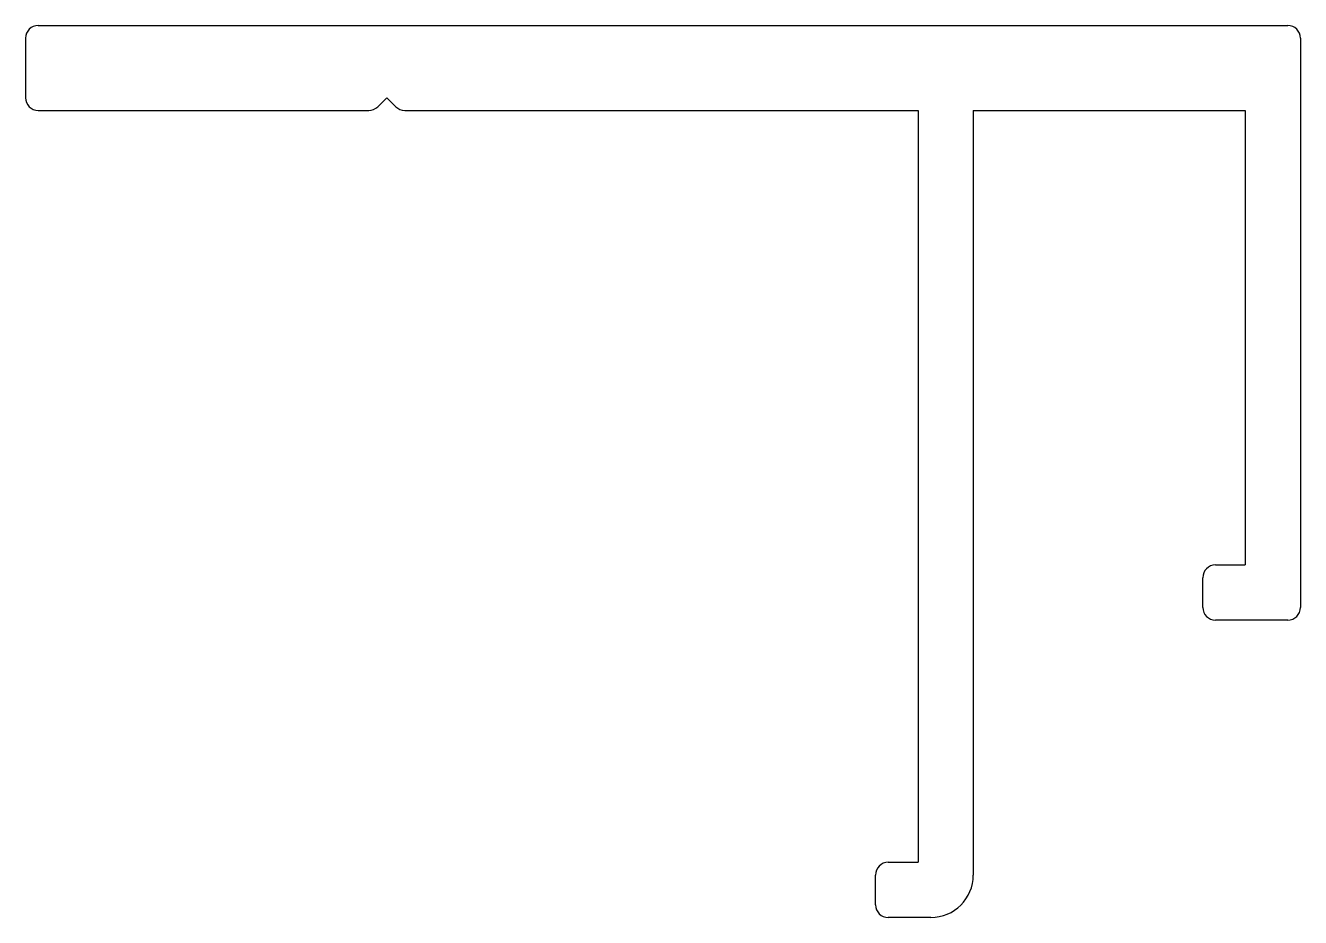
# Model space of a CAD drawing. Extents: x 2631.8 to 2661.8, y 1447.4 to 1468.4.
import ezdxf

# ---------------------------------------------------------------- set-up
doc = ezdxf.new("R2010")
doc.units = 0
doc.layers.get('0').update_dxf_attribs({"linetype": 'CONTINUOUS'})

msp = doc.modelspace()

# ---------------------------------------------------------------- linework, layer by layer
for p, q in [((2632.116, 1468.408), (2661.516, 1468.408)), ((2631.816, 1468.108), (2631.816, 1466.708)), ((2661.816, 1468.108), (2661.816, 1454.708)), ((2640.316, 1466.708), (2640.104, 1466.496)), ((2640.316, 1466.708), (2640.528, 1466.496)), ((2632.116, 1466.408), (2639.892, 1466.408)), ((2640.74, 1466.408), (2652.816, 1466.408)), ((2652.816, 1466.408), (2652.816, 1448.708)), ((2654.116, 1466.408), (2654.116, 1448.408)), ((2654.116, 1466.408), (2660.516, 1466.408)), ((2660.516, 1466.408), (2660.516, 1455.708)), ((2659.816, 1455.708), (2660.516, 1455.708)), ((2659.516, 1454.708), (2659.516, 1455.408)), ((2661.516, 1454.408), (2659.816, 1454.408)), ((2652.116, 1448.708), (2652.816, 1448.708)), ((2651.816, 1447.708), (2651.816, 1448.408)), ((2653.116, 1447.408), (2652.116, 1447.408))]:
    msp.add_line(p, q)
for centre, radius, start, end in [((2632.116, 1468.108), 0.3, 90, 180), ((2661.516, 1468.108), 0.3, 0, 90), ((2632.116, 1466.708), 0.3, 180, 270), ((2639.892, 1466.708), 0.3, 270, 315), ((2640.74, 1466.708), 0.3, 225, 270), ((2659.816, 1455.408), 0.3, 90, 180), ((2659.816, 1454.708), 0.3, 180, 270), ((2661.516, 1454.708), 0.3, 270, 0), ((2652.116, 1448.408), 0.3, 90, 180), ((2653.116, 1448.408), 1, 270, 0), ((2652.116, 1447.708), 0.3, 180, 270)]:
    msp.add_arc(centre, radius, start, end)

doc.saveas('drawing.dxf')
